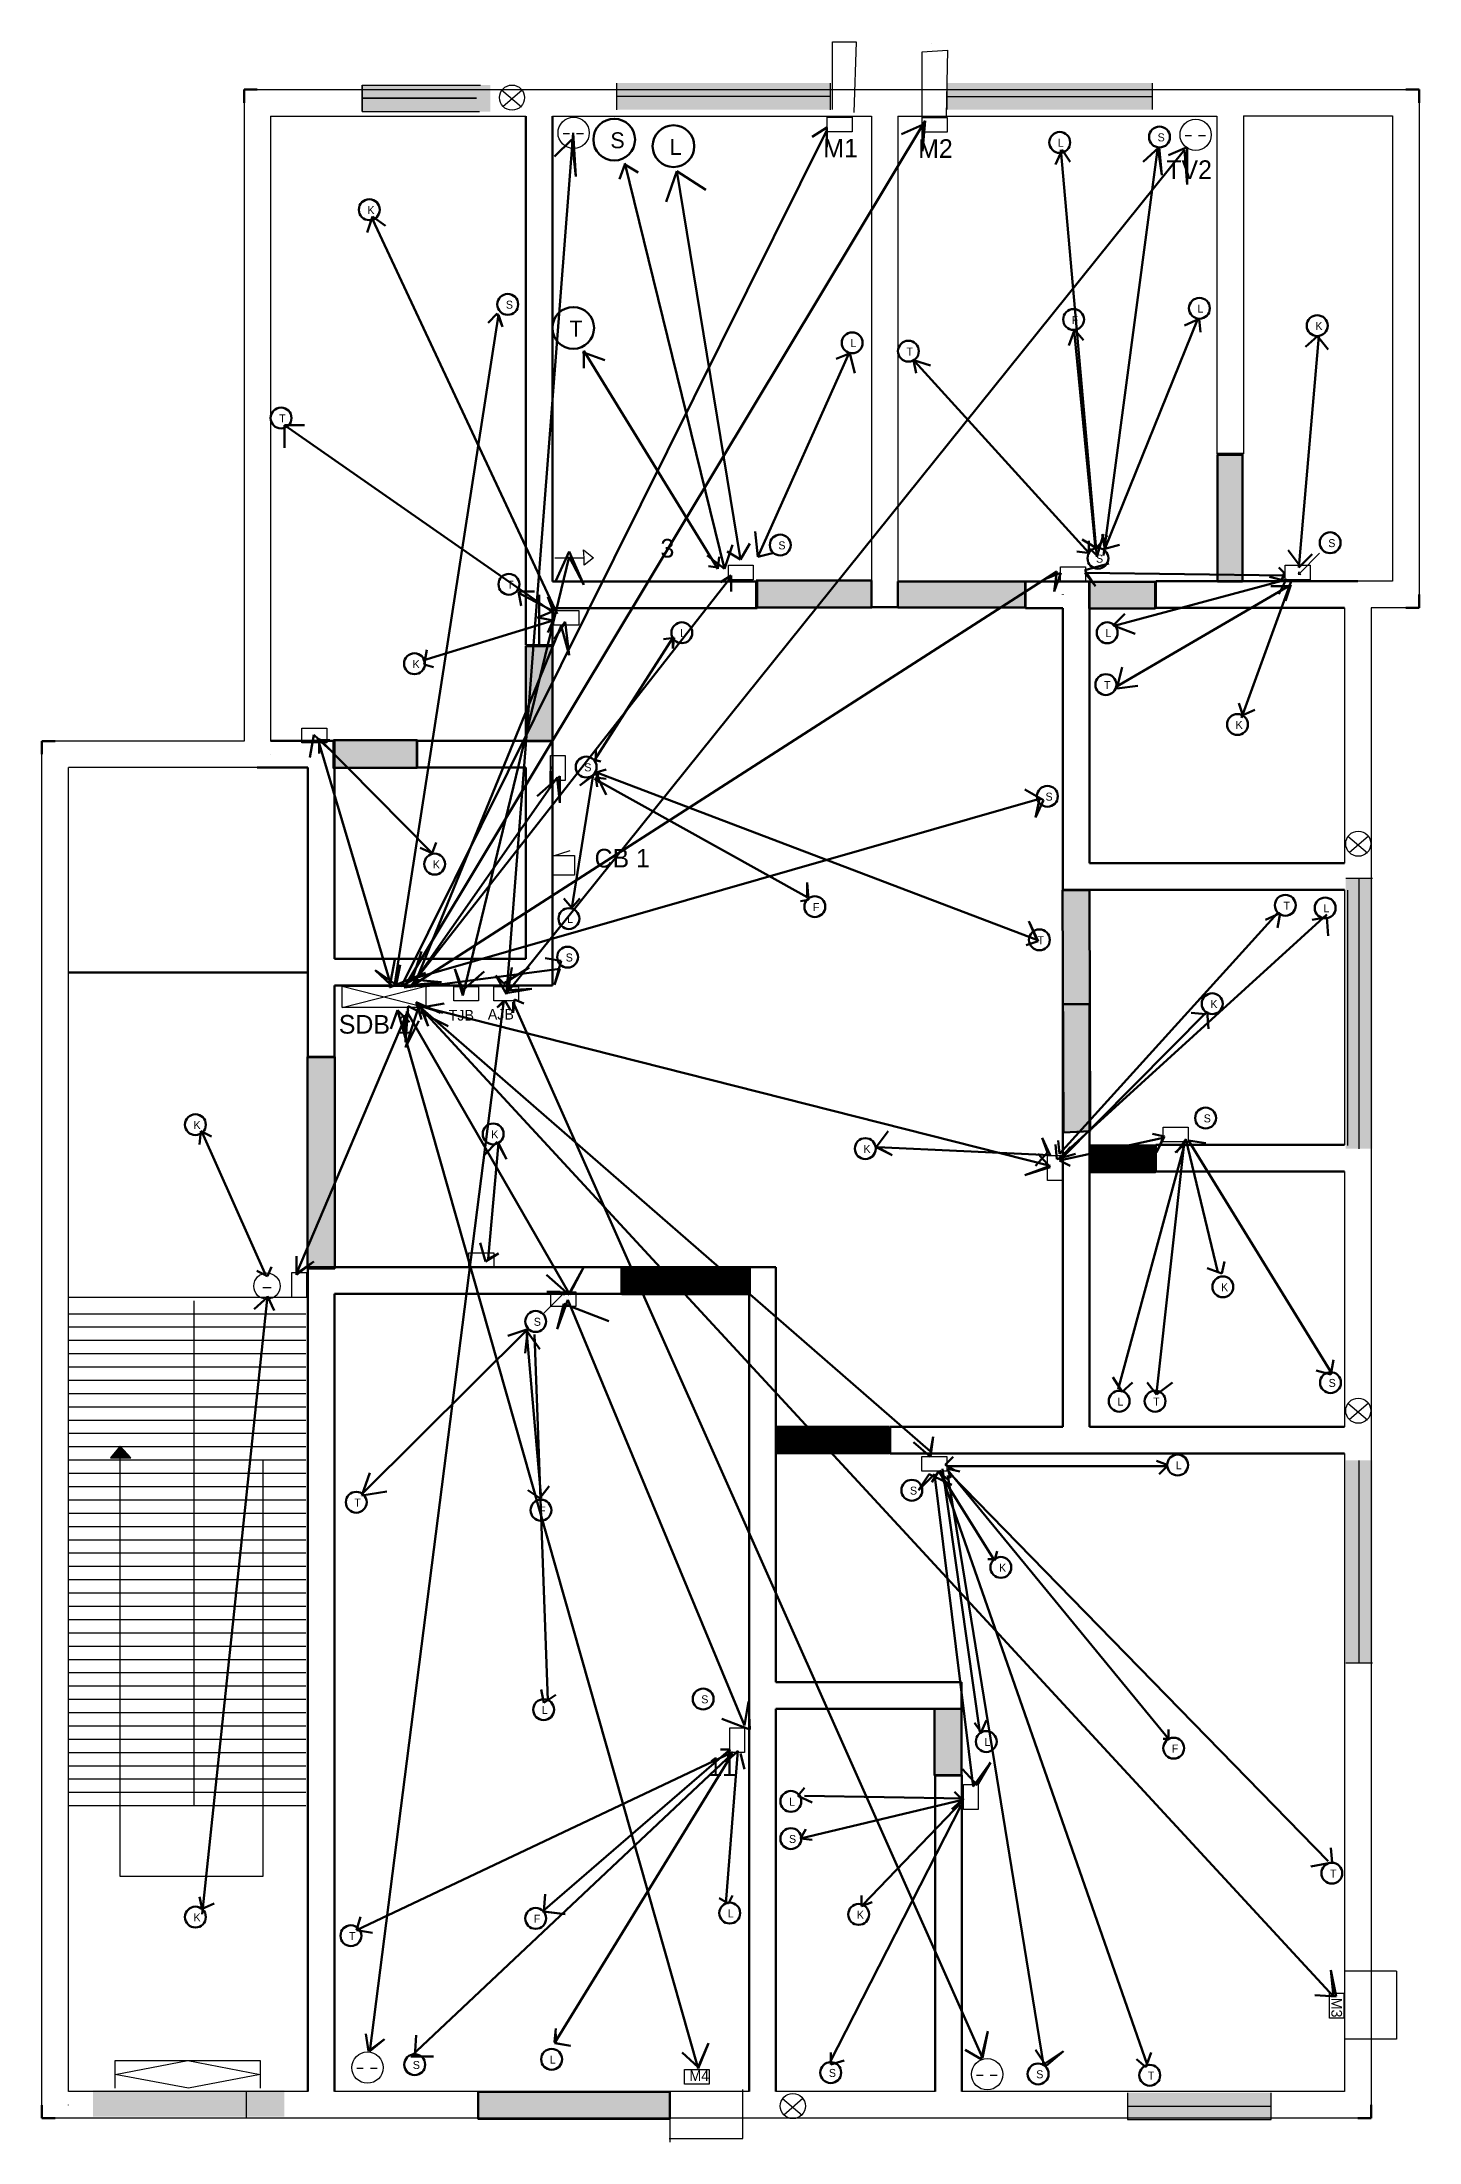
# Model space of a CAD drawing. Header units: inches. Extents: x 110 to 2722, y -1862 to 1118.
# Drawn here: x 1028 to 1546, y -686 to 104 of the extents above; entities that cross this region are included whole.
import ezdxf

# ---------------------------------------------------------------- set-up
doc = ezdxf.new("R2010")
doc.units = ezdxf.units.IN
doc.header["$MEASUREMENT"] = 0
pattern_1 = [(45, (2100.98633, -126.30947), (-0.088388348, 0.088388348), [])]

msp = doc.modelspace()

# ---------------------------------------------------------------- hatches: boundary and pattern name
for points in [[(1196.36, 87.63), (1148.18, 87.63), (1148.17, 77.63), (1196.37, 77.63)], [(1368.08, 88.35), (1368.08, 78.35), (1445.36, 78.35), (1445.36, 88.35)], [(1528.17, -225.26), (1528.17, -210.66), (1518.17, -210.66), (1518.17, -225.26), (1518.17, -312.46), (1528.17, -312.46)], [(1528.17, -429.66), (1518.17, -429.66), (1518.17, -505.82), (1528.17, -505.82)], [(1118.89, -676.49), (1118.89, -666.49), (1046.86, -666.49), (1046.86, -676.49)], [(1435.99, -667.48), (1435.99, -677.48), (1490.07, -677.48), (1490.07, -667.48)]]:
    msp.add_hatch(color=120).paths.add_polyline_path(points)
h = msp.add_hatch(color=120)
h.paths.add_polyline_path([(1324.22, 83.34), (1324.22, 88.35), (1243.8, 88.35), (1243.8, 83.32)])
h.paths.add_polyline_path([(1243.8, 83.32), (1243.8, 78.35), (1324.22, 78.35), (1324.22, 83.34)])
at = {"lineweight": 100}
h = msp.add_hatch(color=4, dxfattribs=at)
h.set_gradient(color1=(246, 250, 5), color2=(248, 251, 65), one_color=1, tint=0.62)
h.paths.add_polyline_path([(1479.3, -96.6), (1469.93, -96.48), (1469.93, -99.02), (1479.3, -99.02)])
h.paths.add_polyline_path([(1446.51, -99.27), (1422.96, -99.27), (1423.99, -100.81), (1422.75, -99.27), (1421.71, -99.27), (1421.71, -104.02), (1421.71, -109.24), (1446.51, -109.24)])
h.paths.add_polyline_path([(1479.3, -51.44), (1469.93, -51.44), (1469.93, -96.48), (1479.3, -96.6)])
h.paths.add_polyline_path([(1397.58, -102.96), (1397.58, -99.12), (1349.71, -99.12), (1349.71, -108.84), (1388.43, -108.84)])
h.paths.add_polyline_path([(1397.58, -102.96), (1388.43, -108.84), (1397.58, -108.84)])
h.paths.add_polyline_path([(1327.3, -98.77), (1296.71, -98.77), (1296.71, -108.9), (1319.16, -108.9)])
h.paths.add_polyline_path([(1339.71, -98.77), (1327.3, -98.77), (1319.16, -108.9), (1339.71, -108.9)])
h.paths.add_polyline_path([(1219.78, -137.01), (1219.78, -123.65), (1214.87, -135.65), (1210.13, -155.2), (1210.02, -156.65)])
h.paths.add_polyline_path([(1219.78, -137.01), (1210.02, -156.65), (1209.84, -159.02), (1214.71, -159.02), (1219.77, -159.02), (1219.78, -159.01)])
h.paths.add_polyline_path([(1217.85, -123.37), (1212.59, -123.37), (1210.89, -145.39), (1214.87, -135.65)])
h.paths.add_polyline_path([(1212.59, -123.37), (1209.66, -123.37), (1209.66, -148.41), (1210.89, -145.39)])
h.paths.add_polyline_path([(1168.71, -158.75), (1137.71, -158.75), (1137.71, -164.1), (1142.77, -169.22), (1168.71, -169.22)])
h.paths.add_polyline_path([(1137.71, -164.1), (1137.71, -169.22), (1142.77, -169.22)], flags=17)
h.paths.add_polyline_path([(1137.84, -278.02), (1127.62, -278.02), (1127.62, -349.57), (1137.84, -325.48)])
h.paths.add_polyline_path([(1137.84, -325.48), (1127.62, -349.57), (1127.62, -356.45), (1129.99, -354.81), (1127.71, -356.56), (1127.71, -357.02), (1132.71, -357.02), (1137.84, -357.02)])
h.paths.add_polyline_path([(1249.27, -356.92), (1245.77, -356.92), (1245.77, -367.06), (1253.78, -367.06)])
h.paths.add_polyline_path([(1260.09, -356.92), (1249.27, -356.92), (1253.78, -367.06), (1269.46, -367.06)])
h.paths.add_polyline_path([(1282.27, -356.92), (1260.09, -356.92), (1269.46, -367.06), (1293.71, -367.06), (1293.71, -366.88)])
h.paths.add_polyline_path([(1293.95, -356.92), (1282.27, -356.92), (1293.92, -367.06), (1293.95, -367.06)])
h.paths.add_polyline_path([(1315.54, -416.96), (1303.83, -416.96), (1303.83, -426.96), (1324.77, -426.96)])
h.paths.add_polyline_path([(1346.5, -416.96), (1315.54, -416.96), (1324.77, -426.96), (1346.5, -426.96)])
h.paths.add_polyline_path([(1446.58, -311.25), (1436, -311.25), (1421.75, -314.35), (1421.75, -321.22), (1446.58, -321.22)])
h.paths.add_polyline_path([(1436, -311.25), (1421.75, -311.25), (1421.75, -314.35)])
h.paths.add_polyline_path([(1411.61, -215.15), (1421.73, -215.15), (1421.99, -305.81), (1411.99, -306.31)])
h = msp.add_hatch(color=5, dxfattribs=at)
h.set_gradient(color1=(38, 193, 217), one_color=1, tint=1, name='INVCURVED')
h.paths.add_polyline_path([(1469.93, -51.44), (1479.3, -51.44), (1479.3, -99.06), (1469.93, -99.06)])
h = msp.add_hatch(color=5, dxfattribs=at)
h.set_gradient(color1=(38, 193, 217), one_color=1, tint=1, name='INVCURVED')
h.paths.add_polyline_path([(1296.31, -98.77), (1339.8, -98.77), (1339.8, -108.9), (1296.31, -108.9)])
h = msp.add_hatch(color=5, dxfattribs=at)
h.set_gradient(color1=(38, 193, 217), one_color=1, tint=1, name='INVCURVED')
h.paths.add_polyline_path([(1397.58, -99.12), (1349.71, -99.12), (1349.71, -108.84), (1397.58, -108.84)])
h = msp.add_hatch(color=5, dxfattribs=at)
h.set_gradient(color1=(38, 193, 217), one_color=1, tint=1, name='INVCURVED')
h.paths.add_polyline_path([(1421.66, -99.27), (1446.51, -99.27), (1446.51, -109.24), (1421.66, -109.24)])
h = msp.add_hatch(color=4, dxfattribs=at)
h.set_gradient(color1=(252, 248, 3), color2=(242, 238, 2), one_color=1, tint=0.48)
h.paths.add_polyline_path([(1293.95, -356.92), (1282.27, -356.92), (1293.92, -367.06), (1293.95, -367.06)])
h.paths.add_polyline_path([(1282.27, -356.92), (1260.09, -356.92), (1269.46, -367.06), (1293.71, -367.06), (1293.71, -366.88)])
h.paths.add_polyline_path([(1260.09, -356.92), (1249.27, -356.92), (1253.78, -367.06), (1269.46, -367.06)])
h.paths.add_polyline_path([(1249.27, -356.92), (1245.77, -356.92), (1245.77, -367.06), (1253.78, -367.06)])
h.paths.add_polyline_path([(1346.5, -416.96), (1315.54, -416.96), (1324.77, -426.96), (1346.5, -426.96)])
h.paths.add_polyline_path([(1315.54, -416.96), (1303.83, -416.96), (1303.83, -426.96), (1324.77, -426.96)])
h.paths.add_polyline_path([(1219.78, -137.01), (1210.02, -156.65), (1209.84, -159.02), (1214.71, -159.02), (1219.77, -159.02), (1219.78, -159.01)])
h.paths.add_polyline_path([(1219.78, -123.65), (1214.87, -135.65), (1210.13, -155.2), (1210.02, -156.65), (1219.78, -137.01)])
h.paths.add_polyline_path([(1127.62, -277.91), (1137.84, -277.91), (1137.84, -357.46), (1127.62, -357.46)])
h = msp.add_hatch(color=4, dxfattribs=at)
h.set_gradient(color1=(242, 246, 9), color2=(244, 248, 48), one_color=1, tint=0.58)
h.paths.add_polyline_path([(1209.66, -123.37), (1219.78, -123.37), (1219.78, -159.1), (1209.66, -159.1)])
h = msp.add_hatch(color=5, dxfattribs=at)
h.set_gradient(color1=(38, 193, 217), one_color=1, tint=1, name='INVCURVED')
h.paths.add_polyline_path([(1137.36, -158.75), (1168.78, -158.75), (1168.78, -169.22), (1137.36, -169.22)])
h = msp.add_hatch(dxfattribs=at)
h.set_pattern_fill('ANSI31', color=4, style=0)
h.set_pattern_definition(pattern_1)
h.paths.add_polyline_path([(1446.58, -311.25), (1421.75, -311.25), (1421.75, -321.22), (1446.58, -321.22)])
h = msp.add_hatch(dxfattribs=at)
h.set_pattern_fill('ANSI31', color=4, style=0)
h.set_pattern_definition(pattern_1)
h.paths.add_polyline_path([(1245.77, -356.92), (1293.95, -356.92), (1293.95, -367.06), (1245.77, -367.06)])
h = msp.add_hatch(dxfattribs=at)
h.set_pattern_fill('ANSI31', color=4, style=0)
h.set_pattern_definition(pattern_1)
h.paths.add_polyline_path([(1346.5, -416.96), (1303.83, -416.96), (1303.83, -426.96), (1346.5, -426.96)])
h = msp.add_hatch(color=256)
h.paths.add_polyline_path([(1057.13, -424.53), (1056.91, -424.53), (1053.47, -428.7), (1057.13, -428.7)])
h.paths.add_polyline_path([(1057.37, -424.53), (1057.13, -424.53), (1057.13, -428.7), (1061.12, -428.7)])
h = msp.add_hatch(color=4, dxfattribs=at)
h.set_gradient(color1=(250, 238, 5), color2=(251, 240, 45), one_color=1, tint=0.58)
h.paths.add_polyline_path([(1363.45, -548.19), (1373.6, -548.19), (1373.6, -523.03), (1363.45, -523.03)])
h = msp.add_hatch(color=4, dxfattribs=at)
h.set_gradient(color1=(3, 252, 182), color2=(63, 253, 199), one_color=1, tint=0.62)
h.paths.add_polyline_path([(1191.78, -667.16), (1263.95, -667.16), (1263.95, -677.26), (1191.78, -677.26)])

# ---------------------------------------------------------------- linework, layer by layer
at = {"color": 1}
for p, q in [((1325.11, 78.35), (1325.11, 103.8)), ((1325.11, 103.8), (1334, 103.8)), ((1334, 103.8), (1333.1, 77.3)), ((1358.83, 100.08), (1368.35, 100.71)), ((1358.83, 75.34), (1358.83, 100.08)), ((1368.35, 100.71), (1367.81, 75.98)), ((1537.26, -621.75), (1518.03, -621.75)), ((1537.26, -621.75), (1537.26, -647.31)), ((1537.26, -647.31), (1518.03, -647.31)), ((1263.95, -667.16), (1263.95, -685.98)), ((1291.3, -684.72), (1291.3, -666.22)), ((1263.69, -684.72), (1291.3, -684.72))]:
    msp.add_line(p, q, dxfattribs=at)
for p, q in [((1362.5, 103.08), (1362.5, 103.08)), ((1148.18, 87.62), (1148.17, 77.63)), ((1148.17, 77.63), (1148.17, 87.62)), ((1148.17, 87.62), (1148.18, 82.63)), ((1148.18, 87.62), (1192.61, 87.62)), ((1243.8, 88.36), (1243.8, 78.27)), ((1243.8, 88.35), (1243.8, 78.35)), ((1324.22, 88.35), (1324.22, 78.34)), ((1368.08, 88.35), (1368.08, 78.35)), ((1445.36, 88.35), (1445.36, 78.35)), ((1103.71, 80.91), (1103.71, -159.09)), ((1108.71, 85.91), (1132.71, 85.91)), ((1132.71, 85.91), (1214.71, 85.91)), ((1191.1, 82.63), (1148.18, 82.63)), ((1148.18, 82.63), (1191.1, 82.63)), ((1186.84, 86.02), (1186.84, 86.02)), ((1186.84, 86.02), (1186.84, 86.02)), ((1186.84, 86.02), (1186.84, 86.02)), ((1186.84, 86.02), (1186.84, 86.02)), ((1186.84, 86.02), (1186.84, 86.02)), ((1186.84, 86.02), (1186.84, 86.02)), ((1186.84, 86.02), (1186.84, 86.02)), ((1186.84, 86.02), (1186.84, 86.02)), ((1186.84, 86.02), (1186.84, 86.02)), ((1186.84, 86.02), (1186.84, 86.02)), ((1186.84, 86.02), (1186.84, 86.02)), ((1186.84, 86.02), (1186.84, 86.02)), ((1186.84, 86.02), (1186.84, 86.02)), ((1186.84, 86.02), (1186.84, 86.02)), ((1186.84, 86.02), (1186.84, 86.02)), ((1186.84, 86.02), (1186.84, 86.02)), ((1186.84, 86.02), (1186.84, 86.02)), ((1186.84, 86.02), (1186.84, 86.02)), ((1186.84, 86.02), (1186.84, 86.02)), ((1186.84, 86.02), (1186.84, 86.02)), ((1186.84, 86.02), (1186.84, 86.02)), ((1200.58, 85.75), (1208.03, 79.46)), ((1201.1, 79.53), (1208.29, 85.82)), ((1214.71, 85.91), (1344.71, 85.91)), ((1324.22, 83.34), (1243.8, 83.32)), ((1344.71, 85.91), (1474.71, 85.91)), ((1368.08, 83.35), (1445.36, 83.35)), ((1474.71, 85.98), (1540.71, 85.98)), ((1545.71, 80.98), (1545.71, -104.02)), ((1113.71, 75.91), (1132.71, 75.91)), ((1113.71, 75.91), (1113.71, -159.02)), ((1132.71, 75.91), (1209.71, 75.91)), ((1148.17, 77.63), (1192.31, 77.63)), ((1148.17, 77.63), (1160.97, 77.63)), ((1219.71, 75.91), (1339.71, 75.91)), ((1339.71, 75.91), (1339.71, -108.79)), ((1349.71, 75.91), (1349.7, -108.77)), ((1349.71, 75.91), (1469.71, 75.91)), ((1469.71, 75.91), (1469.71, -51.09)), ((1479.71, 75.98), (1535.71, 75.98)), ((1479.71, 75.98), (1479.71, -51.09)), ((1535.71, 75.98), (1535.71, -99.02)), ((1223.73, 69.37), (1226.11, 69.37)), ((1228.8, 69.37), (1229.02, 69.37)), ((1229.02, 69.37), (1231.4, 69.37)), ((1457.71, 68.62), (1460.1, 68.62)), ((1462.78, 68.62), (1463.01, 68.62)), ((1463.01, 68.62), (1465.39, 68.62)), ((1220.69, -90.15), (1231.63, -90.15)), ((1231.63, -90.15), (1231.46, -87.19)), ((1231.46, -87.19), (1235.22, -90.15)), ((1235.22, -90.15), (1231.63, -93)), ((1231.63, -93), (1231.63, -90.15)), ((1508.33, -88.46), (1500.9, -95.97)), ((1500.44, -95.44), (1500.26, -96.37)), ((1500.26, -96.37), (1501.25, -96.49)), ((1500.91, -95.98), (1500.44, -95.44)), ((1501.25, -96.49), (1500.88, -96)), ((1535.71, -99.02), (1522.71, -99.02)), ((1517.71, -109.02), (1517.71, -205.02)), ((1540.71, -109.02), (1527.71, -109.02)), ((1527.71, -109.02), (1527.71, -210.02)), ((1027.71, -246.09), (1027.71, -164.09)), ((1103.71, -159.09), (1032.71, -159.09)), ((1037.71, -246.09), (1037.71, -169.09)), ((1108.71, -169.09), (1037.71, -169.09)), ((1219.41, -168.72), (1219.29, -169.72)), ((1518.93, -194.83), (1526.39, -201.11)), ((1519.45, -201.05), (1526.65, -194.76)), ((1219.81, -202.43), (1226.4, -200.3)), ((1518.17, -210.66), (1528.16, -210.66)), ((1523.17, -312.46), (1523.17, -210.66)), ((1527.71, -210.02), (1527.71, -316.02)), ((1517.71, -215.02), (1517.71, -311.02)), ((1518.83, -215.15), (1518.83, -311.15)), ((1027.71, -362.09), (1027.71, -246.09)), ((1037.71, -362.09), (1037.71, -246.09)), ((1140.69, -251.28), (1172.1, -259.32)), ((1140.69, -259.32), (1172.1, -251.28)), ((1517.71, -321.02), (1517.71, -417.02)), ((1527.71, -316.02), (1527.71, -422.02)), ((1027.71, -672.09), (1027.71, -362.09)), ((1037.71, -667.02), (1037.71, -362.09)), ((1127.18, -368.41), (1037.71, -368.41)), ((1084.78, -369.58), (1084.78, -559.58)), ((1110.76, -364.63), (1113.96, -364.63)), ((1216.28, -374.51), (1223.72, -367.01)), ((1224.36, -366.61), (1223.37, -366.48)), ((1223.37, -366.48), (1223.74, -366.98)), ((1223.71, -366.99), (1224.18, -367.54)), ((1224.18, -367.54), (1224.36, -366.61)), ((1126.98, -374.58), (1037.51, -374.58)), ((1126.98, -379.58), (1037.51, -379.58)), ((1126.98, -384.58), (1037.51, -384.58)), ((1126.98, -389.58), (1037.51, -389.58)), ((1126.98, -394.58), (1037.51, -394.58)), ((1126.98, -399.58), (1037.51, -399.58)), ((1126.98, -404.58), (1037.51, -404.58)), ((1126.98, -409.58), (1037.51, -409.58)), ((1518.93, -408.06), (1526.39, -414.35)), ((1519.45, -414.29), (1526.65, -408)), ((1126.98, -414.58), (1037.51, -414.58)), ((1126.98, -419.58), (1037.51, -419.58)), ((1126.98, -424.58), (1037.51, -424.58)), ((1057.13, -424.27), (1053.47, -428.7)), ((1061.12, -428.7), (1057.13, -424.27)), ((1527.71, -422.02), (1527.71, -518.02)), ((1126.98, -429.58), (1037.51, -429.58)), ((1053.47, -428.7), (1053.47, -428.7)), ((1053.47, -428.7), (1061.12, -428.7)), ((1057.07, -586.15), (1057.07, -428.48)), ((1110.8, -429.7), (1110.8, -586.15)), ((1517.71, -427.02), (1517.71, -518.02)), ((1523.17, -505.82), (1523.17, -429.66)), ((1126.98, -434.58), (1037.51, -434.58)), ((1126.98, -439.58), (1037.51, -439.58)), ((1126.98, -444.58), (1037.51, -444.58)), ((1126.98, -449.58), (1037.51, -449.58)), ((1126.98, -454.58), (1037.51, -454.58)), ((1126.98, -459.58), (1037.51, -459.58)), ((1126.98, -464.58), (1037.51, -464.58)), ((1126.98, -469.58), (1037.51, -469.58)), ((1126.98, -474.58), (1037.51, -474.58)), ((1126.98, -479.58), (1037.51, -479.58)), ((1126.98, -484.58), (1037.51, -484.58)), ((1126.98, -489.58), (1037.51, -489.58)), ((1126.98, -494.58), (1037.51, -494.58)), ((1126.98, -499.58), (1037.51, -499.58)), ((1126.98, -504.58), (1037.51, -504.58)), ((1126.98, -509.58), (1037.51, -509.58)), ((1518.17, -505.82), (1528.17, -505.82)), ((1126.98, -514.58), (1037.51, -514.58)), ((1126.98, -519.58), (1037.51, -519.58)), ((1517.71, -518.02), (1517.71, -667.02)), ((1527.71, -518.02), (1527.71, -672.02)), ((1126.98, -524.58), (1037.51, -524.58)), ((1126.98, -529.58), (1037.51, -529.58)), ((1126.98, -534.58), (1037.51, -534.58)), ((1126.98, -539.58), (1037.51, -539.58)), ((1126.98, -544.58), (1037.51, -544.58)), ((1126.98, -549.58), (1037.51, -549.58)), ((1126.98, -554.58), (1037.51, -554.58)), ((1126.98, -559.58), (1037.51, -559.58)), ((1110.8, -586.15), (1057.07, -586.15)), ((1055.28, -665.79), (1055.28, -655.37)), ((1055.28, -655.37), (1109.84, -655.37)), ((1055.28, -660.58), (1082.56, -655.37)), ((1082.56, -655.37), (1109.84, -660.55)), ((1109.84, -655.37), (1109.84, -665.73)), ((1082.87, -665.69), (1055.28, -660.58)), ((1109.84, -660.55), (1082.87, -665.69)), ((1146.16, -658.26), (1148.54, -658.26)), ((1151.23, -658.26), (1151.45, -658.26)), ((1151.45, -658.26), (1153.83, -658.26)), ((1379.31, -660.78), (1381.7, -660.78)), ((1384.38, -660.78), (1384.61, -660.78)), ((1384.61, -660.78), (1386.99, -660.78)), ((1127.71, -667.02), (1037.71, -667.02)), ((1104.49, -667.14), (1104.49, -677.12)), ((1293.71, -667.02), (1137.71, -667.02)), ((1363.71, -667.02), (1303.71, -667.02)), ((1306.22, -669.58), (1313.67, -675.86)), ((1306.73, -675.8), (1313.93, -669.51)), ((1517.71, -667.02), (1373.71, -667.02)), ((1435.99, -667.48), (1435.99, -677.48)), ((1490.07, -677.18), (1490.07, -667.48)), ((1132.71, -677.02), (1032.71, -677.02)), ((1298.71, -677.02), (1132.71, -677.02)), ((1368.71, -677.02), (1298.71, -677.02)), ((1522.71, -677.02), (1368.71, -677.02)), ((1435.99, -672.48), (1490.07, -672.48)), ((1435.99, -677.48), (1490.07, -677.48)), ((1490.07, -677.48), (1490.07, -677.18))]:
    msp.add_line(p, q)
at = {"lineweight": 100}
for p, q in [((1103.71, 80.91), (1103.71, 85.91)), ((1108.71, 85.91), (1103.71, 85.91)), ((1540.71, 85.98), (1545.71, 85.98)), ((1545.71, 80.98), (1545.71, 85.98)), ((1209.71, 75.91), (1209.71, -104.09)), ((1219.71, 75.91), (1219.71, -99.09)), ((1219.71, -99.09), (1296.71, -99.09)), ((1397.71, -99.09), (1416.71, -99.09)), ((1522.71, -99.02), (1446.71, -99.02)), ((1219.71, -109.09), (1296.71, -109.09)), ((1339.7, -108.77), (1349.7, -108.77)), ((1397.71, -109.09), (1411.71, -109.09)), ((1411.71, -210.02), (1411.71, -109.09)), ((1421.71, -205.02), (1421.71, -104.02)), ((1517.71, -109.02), (1446.71, -109.02)), ((1540.71, -109.02), (1545.71, -109.02)), ((1545.71, -104.02), (1545.71, -109.02)), ((1032.71, -159.09), (1027.71, -159.09)), ((1027.71, -164.09), (1027.71, -159.09)), ((1113.71, -159.02), (1132.71, -159.02)), ((1137.71, -164.02), (1137.71, -241.02)), ((1214.71, -159.02), (1168.71, -159.02)), ((1219.71, -246.02), (1219.71, -164.02)), ((1108.71, -169.02), (1127.71, -169.02)), ((1127.71, -169.02), (1127.71, -246.02)), ((1209.71, -169.02), (1168.71, -169.02)), ((1209.71, -241.02), (1209.71, -169.02)), ((1517.71, -205.02), (1421.71, -205.02)), ((1517.71, -215.02), (1416.71, -215.02)), ((1137.71, -241.02), (1209.71, -241.02)), ((1037.71, -246.09), (1127.71, -246.09)), ((1127.71, -246.02), (1127.71, -278.02)), ((1137.71, -251.02), (1137.71, -278.02)), ((1209.71, -251.02), (1219.71, -251.02)), ((1411.71, -417.02), (1411.71, -258.02)), ((1421.71, -417.02), (1421.71, -258.02)), ((1517.71, -311.02), (1446.71, -311.02)), ((1517.71, -321.02), (1446.71, -321.02)), ((1127.71, -667.02), (1127.71, -362.02)), ((1132.71, -357.02), (1245.71, -357.02)), ((1293.71, -518.02), (1293.71, -362.02)), ((1303.71, -513.02), (1303.71, -356.92)), ((1137.71, -667.02), (1137.71, -367.02)), ((1137.71, -367.02), (1245.71, -367.02)), ((1411.71, -417.02), (1346.71, -417.02)), ((1517.71, -417.02), (1421.71, -417.02)), ((1416.71, -427.02), (1346.71, -427.02)), ((1517.71, -427.02), (1416.71, -427.02)), ((1303.71, -513.02), (1373.62, -513.02)), ((1293.71, -667.02), (1293.71, -518.02)), ((1303.71, -667.02), (1303.71, -523.02)), ((1303.71, -523.02), (1368.71, -523.02)), ((1363.71, -667.02), (1363.71, -548.02)), ((1373.71, -667.02), (1373.71, -548.02)), ((1027.71, -672.09), (1027.71, -677.02)), ((1032.71, -677.02), (1027.71, -677.02)), ((1522.71, -677.02), (1527.71, -677.02)), ((1527.71, -672.02), (1527.71, -677.02))]:
    msp.add_line(p, q, dxfattribs=at)
at = {"color": 5, "lineweight": 50}
for p, q in [((1359.99, 74.19), (1163.99, -251.81)), ((1317.49, 68.19), (1322.99, 71.69)), ((1322.99, 71.69), (1322.99, 64.19)), ((1350.99, 69.19), (1358.99, 72.69)), ((1358.99, 62.69), (1359.99, 74.19)), ((1358.99, 72.69), (1358.99, 62.69)), ((1322.99, 70.69), (1162.99, -251.31)), ((1322.99, 64.19), (1322.99, 70.69)), ((1199.49, 1.19), (1160.49, -250.31)), ((1195.49, -1.81), (1198.99, 1.69)), ((1198.99, 1.69), (1200.99, -3.31)), ((1200.99, -3.31), (1199.49, 1.19)), ((1402.99, -180.81), (1164.49, -249.31)), ((1397.49, -177.31), (1404.49, -181.31)), ((1401.49, -187.81), (1402.99, -180.81)), ((1404.49, -181.31), (1401.49, -187.81)), ((1158.49, -251.81), (1160.49, -241.31)), ((1222.49, -244.81), (1172.49, -251.31)), ((1216.99, -240.81), (1222.99, -241.81)), ((1222.99, -241.81), (1220.49, -250.81)), ((1220.49, -250.81), (1222.49, -244.81)), ((1171.99, -246.31), (1158.49, -251.81)), ((1162.99, -251.31), (1171.99, -246.31)), ((1163.99, -251.81), (1176.99, -250.31)), ((1161.49, -260.31), (1158.99, -267.31)), ((1158.99, -267.31), (1161.49, -260.31)), ((1274.49, -658.31), (1161.49, -260.31)), ((1161.49, -260.31), (1165.99, -264.81)), ((1169.49, -258.81), (1164.49, -274.31)), ((1168.49, -258.31), (1178.49, -261.31)), ((1513.49, -631.31), (1169.49, -258.81)), ((1164.49, -274.31), (1169.49, -264.31)), ((1514.49, -631.31), (1512.49, -621.31)), ((1512.49, -621.31), (1513.49, -631.31)), ((1506.49, -630.81), (1514.49, -631.31)), ((1268.49, -652.31), (1274.49, -657.81)), ((1274.49, -657.81), (1278.49, -648.81)), ((1278.49, -648.81), (1274.49, -658.31))]:
    msp.add_line(p, q, dxfattribs=at)
at = {"color": 1, "lineweight": 50}
for p, q in [((1227.49, 69.69), (1202.49, -254.31)), ((1457.49, 63.19), (1203.49, -252.81)), ((1220.49, 60.69), (1226.99, 67.19)), ((1226.99, 67.19), (1228.49, 53.19)), ((1228.49, 53.19), (1227.49, 69.69)), ((1451.49, 61.19), (1458.49, 64.19)), ((1458.49, 50.19), (1457.49, 63.19)), ((1458.49, 64.19), (1458.49, 50.19)), ((1225.99, -89.81), (1185.99, -254.81)), ((1220.99, -98.81), (1225.99, -87.81)), ((1225.99, -87.81), (1231.49, -100.31)), ((1231.49, -100.31), (1225.99, -89.81)), ((1185.99, -254.81), (1182.99, -244.81)), ((1182.99, -244.81), (1185.99, -252.81)), ((1201.49, -250.31), (1210.99, -244.31)), ((1202.99, -253.81), (1204.49, -244.31)), ((1185.99, -252.81), (1193.99, -245.81)), ((1202.49, -254.31), (1198.49, -247.31)), ((1198.49, -247.31), (1201.49, -250.31)), ((1211.99, -252.31), (1202.99, -253.81)), ((1203.49, -252.81), (1211.99, -252.31)), ((1150.99, -651.81), (1201.49, -256.81)), ((1201.49, -256.81), (1198.99, -259.31)), ((1198.99, -259.31), (1201.99, -256.81)), ((1201.99, -256.81), (1203.99, -260.31)), ((1204.99, -261.31), (1205.49, -256.31)), ((1381.49, -654.31), (1204.99, -257.31)), ((1204.99, -257.31), (1204.99, -261.31)), ((1205.49, -256.31), (1208.99, -257.81)), ((1149.49, -645.31), (1150.49, -651.81)), ((1150.49, -651.81), (1156.49, -647.31)), ((1156.49, -647.31), (1150.99, -651.81)), ((1380.99, -654.81), (1383.49, -644.31)), ((1383.49, -644.31), (1381.49, -654.31)), ((1374.99, -651.31), (1380.99, -654.81))]:
    msp.add_line(p, q, dxfattribs=at)
at = {"color": 6, "lineweight": 50}
for p, q in [((1408.99, 57.69), (1411.49, 63.19)), ((1410.99, 63.19), (1424.49, -89.81)), ((1411.49, 63.19), (1413.49, 60.19)), ((1447.49, 64.19), (1426.99, -89.31)), ((1441.99, 58.69), (1447.99, 64.19)), ((1448.99, 53.69), (1447.49, 64.19)), ((1447.99, 64.19), (1448.99, 53.69)), ((1246.99, 57.69), (1244.99, 52.19)), ((1246.99, 58.19), (1284.49, -94.31)), ((1246.99, 57.69), (1251.99, 54.69)), ((1413.49, 60.19), (1414.49, 58.69)), ((1266.49, 55.19), (1262.49, 43.69)), ((1266.49, 55.19), (1290.49, -90.81)), ((1277.49, 48.19), (1266.49, 55.19)), ((1149.99, 32.19), (1151.99, 38.19)), ((1151.99, 38.19), (1156.99, 34.69)), ((1151.99, 37.19), (1221.49, -111.31)), ((1415.99, -4.81), (1413.99, -10.31)), ((1415.99, -4.81), (1423.99, -86.81)), ((1416.49, -4.81), (1419.49, -8.31)), ((1462.49, -0.31), (1427.49, -86.81)), ((1457.49, -2.81), (1462.99, -0.31)), ((1462.99, -0.31), (1463.49, -5.31)), ((1507.99, -6.81), (1500.49, -93.81)), ((1502.99, -10.81), (1507.49, -6.81)), ((1507.49, -6.81), (1511.49, -11.81)), ((1230.99, -12.81), (1239.49, -15.81)), ((1231.49, -12.31), (1281.99, -94.31)), ((1231.49, -12.31), (1231.49, -18.81)), ((1296.99, -89.81), (1331.49, -12.81)), ((1331.49, -13.31), (1326.49, -15.31)), ((1331.49, -12.81), (1333.49, -20.81)), ((1356.49, -20.81), (1355.49, -15.81)), ((1355.49, -15.81), (1361.99, -17.81)), ((1355.99, -16.31), (1421.49, -88.31)), ((1118.99, -48.81), (1118.99, -40.31)), ((1118.99, -40.31), (1126.49, -40.31)), ((1118.99, -40.31), (1219.99, -110.81)), ((1284.49, -94.31), (1287.49, -85.31)), ((1290.49, -90.81), (1293.99, -84.81)), ((1296.99, -89.81), (1295.99, -80.31)), ((1423.99, -86.31), (1418.99, -83.31)), ((1421.49, -88.31), (1421.49, -83.81)), ((1424.49, -89.31), (1421.99, -86.81)), ((1423.99, -86.81), (1428.49, -81.81)), ((1424.49, -89.81), (1426.99, -81.31)), ((1427.49, -86.81), (1426.49, -81.31)), ((1427.49, -86.81), (1432.99, -85.31)), ((1284.49, -94.31), (1277.99, -89.31)), ((1281.99, -93.81), (1278.49, -93.31)), ((1281.99, -94.31), (1282.49, -89.81)), ((1290.49, -90.81), (1285.49, -87.81)), ((1296.99, -89.81), (1302.99, -88.31)), ((1420.99, -88.31), (1416.99, -87.81)), ((1500.99, -93.31), (1496.49, -87.31)), ((1500.49, -93.81), (1505.49, -88.81)), ((1495.99, -98.31), (1430.99, -115.81)), ((1431.49, -138.81), (1497.49, -100.31)), ((1497.49, -99.31), (1478.99, -150.31)), ((1489.49, -97.31), (1495.49, -98.81)), ((1496.99, -100.81), (1489.99, -100.81)), ((1495.49, -98.81), (1492.99, -103.81)), ((1497.49, -100.31), (1495.49, -106.31)), ((1207.99, -108.31), (1206.99, -102.81)), ((1206.99, -102.81), (1212.99, -102.81)), ((1206.99, -103.31), (1219.99, -110.31)), ((1219.99, -110.31), (1213.99, -112.81)), ((1219.99, -110.31), (1217.99, -104.81)), ((1170.99, -128.81), (1219.99, -113.81)), ((1219.99, -113.81), (1214.99, -112.81)), ((1219.99, -113.81), (1217.99, -118.31)), ((1430.49, -115.81), (1434.99, -111.31)), ((1430.99, -115.81), (1438.99, -118.81)), ((1172.49, -124.81), (1171.49, -130.31)), ((1264.99, -120.31), (1235.49, -166.31)), ((1261.49, -120.81), (1265.49, -120.31)), ((1265.49, -120.31), (1264.99, -124.31)), ((1264.99, -124.31), (1264.99, -120.31)), ((1171.49, -130.31), (1174.99, -131.31)), ((1433.99, -131.31), (1431.99, -139.31)), ((1431.99, -139.31), (1439.99, -138.31)), ((1477.99, -144.81), (1479.49, -149.31)), ((1479.49, -149.31), (1483.99, -147.31)), ((1174.49, -201.31), (1131.99, -158.31)), ((1131.99, -158.31), (1131.99, -163.81)), ((1132.49, -158.81), (1135.99, -158.81)), ((1235.99, -166.31), (1235.99, -162.31)), ((1226.99, -221.81), (1234.99, -171.81)), ((1229.99, -175.81), (1235.99, -171.31)), ((1234.99, -171.81), (1229.99, -175.81)), ((1235.49, -166.31), (1237.99, -166.81)), ((1235.49, -173.31), (1315.49, -217.81)), ((1237.99, -166.81), (1235.99, -166.31)), ((1401.99, -233.81), (1235.99, -170.81)), ((1235.99, -170.81), (1237.49, -174.81)), ((1235.99, -171.31), (1239.99, -179.31)), ((1236.49, -176.31), (1235.99, -172.81)), ((1235.99, -172.81), (1239.99, -173.31)), ((1236.49, -170.81), (1239.99, -169.81)), ((1237.49, -174.81), (1236.49, -170.81)), ((1174.49, -201.31), (1175.99, -197.31)), ((1169.99, -199.31), (1174.49, -201.31)), ((1315.49, -217.81), (1315.49, -212.31)), ((1315.49, -212.31), (1315.99, -218.81)), ((1223.99, -218.31), (1226.99, -221.81)), ((1226.99, -221.81), (1229.99, -218.31)), ((1229.99, -218.31), (1226.99, -221.81)), ((1315.99, -218.81), (1312.99, -219.31)), ((1402.49, -234.31), (1398.99, -226.81)), ((1398.99, -226.81), (1401.99, -233.81)), ((1492.49, -223.81), (1410.49, -314.31)), ((1510.99, -224.31), (1410.49, -315.81)), ((1487.99, -226.31), (1493.49, -223.81)), ((1493.49, -223.81), (1492.49, -229.31)), ((1505.49, -226.31), (1510.99, -225.31)), ((1510.99, -225.31), (1511.49, -232.31)), ((1397.99, -235.81), (1402.49, -234.31)), ((1410.99, -316.31), (1465.99, -260.81)), ((1465.49, -261.81), (1459.99, -261.31)), ((1465.99, -260.81), (1466.49, -267.31)), ((1086.99, -310.81), (1087.49, -305.81)), ((1087.49, -305.81), (1091.49, -307.81)), ((1087.99, -306.31), (1111.99, -360.31)), ((1345.99, -305.81), (1341.49, -311.81)), ((1193.99, -314.81), (1198.99, -309.81)), ((1199.49, -310.31), (1195.49, -353.81)), ((1198.99, -309.81), (1202.49, -316.31)), ((1202.49, -316.31), (1199.49, -310.31)), ((1341.49, -311.81), (1347.49, -314.81)), ((1347.49, -314.81), (1341.99, -311.81)), ((1341.99, -311.81), (1406.99, -314.81)), ((1405.99, -313.81), (1401.49, -318.81)), ((1406.99, -314.81), (1403.99, -308.31)), ((1403.99, -308.31), (1405.99, -313.81)), ((1408.99, -310.81), (1409.49, -316.31)), ((1409.49, -316.31), (1416.49, -314.31)), ((1410.49, -314.31), (1409.99, -309.31)), ((1432.49, -402.81), (1457.49, -310.81)), ((1446.99, -404.31), (1457.49, -309.31)), ((1457.49, -310.81), (1453.99, -313.81)), ((1457.99, -308.81), (1454.49, -313.81)), ((1469.99, -358.81), (1457.99, -308.81)), ((1458.99, -309.31), (1465.49, -310.31)), ((1512.49, -396.31), (1458.99, -309.31)), ((1194.49, -354.81), (1192.49, -347.81)), ((1199.49, -351.81), (1194.49, -354.81)), ((1195.49, -353.81), (1199.49, -351.81)), ((1471.49, -359.31), (1472.49, -354.81)), ((1108.49, -358.31), (1112.49, -360.31)), ((1112.49, -360.31), (1113.99, -356.81)), ((1465.99, -357.31), (1471.49, -359.31)), ((1087.99, -600.31), (1112.49, -367.81)), ((1112.49, -368.31), (1107.49, -372.81)), ((1112.49, -367.81), (1114.99, -373.31)), ((1148.49, -441.81), (1210.49, -380.31)), ((1210.49, -380.31), (1202.99, -382.81)), ((1210.49, -380.31), (1209.49, -389.31)), ((1215.49, -443.81), (1209.99, -380.81)), ((1209.99, -380.81), (1214.99, -387.81)), ((1217.99, -519.81), (1212.99, -382.31)), ((1512.49, -397.31), (1513.49, -391.81)), ((1430.49, -398.31), (1433.99, -403.81)), ((1433.99, -403.81), (1437.99, -400.31)), ((1443.49, -400.31), (1446.99, -404.81)), ((1446.99, -404.81), (1452.99, -400.31)), ((1506.99, -395.81), (1512.49, -397.31)), ((1150.99, -434.31), (1147.99, -442.81)), ((1362.49, -437.81), (1364.99, -433.81)), ((1364.99, -433.81), (1368.49, -436.81)), ((1443.49, -656.81), (1365.49, -433.31)), ((1365.49, -434.31), (1385.99, -467.31)), ((1380.49, -531.81), (1366.49, -432.81)), ((1370.49, -428.31), (1367.49, -431.31)), ((1367.49, -431.31), (1370.99, -433.31)), ((1367.99, -431.81), (1450.99, -431.81)), ((1369.49, -436.31), (1368.49, -432.81)), ((1368.49, -432.81), (1372.99, -433.81)), ((1368.49, -433.31), (1451.49, -534.31)), ((1450.99, -431.31), (1446.99, -429.81)), ((1450.99, -431.81), (1447.99, -434.81)), ((1147.99, -442.81), (1157.49, -441.31)), ((1210.49, -440.81), (1214.99, -443.81)), ((1214.99, -443.81), (1218.49, -439.31)), ((1404.49, -656.81), (1368.49, -435.31)), ((1511.49, -580.31), (1369.49, -434.81)), ((1385.99, -467.31), (1386.99, -463.81)), ((1385.99, -466.81), (1383.49, -466.81)), ((1215.49, -515.81), (1216.49, -520.81)), ((1216.49, -520.81), (1220.99, -517.81)), ((1378.49, -528.31), (1380.99, -531.81)), ((1380.99, -531.81), (1382.99, -527.31)), ((1450.99, -534.31), (1449.49, -534.31)), ((1451.49, -534.31), (1451.49, -530.81)), ((1145.99, -606.31), (1287.49, -539.31)), ((1166.49, -653.81), (1287.49, -539.81)), ((1285.99, -538.81), (1215.99, -599.31)), ((1220.49, -648.81), (1287.49, -539.81)), ((1282.99, -538.31), (1286.49, -538.31)), ((1284.99, -596.31), (1289.49, -538.81)), ((1286.49, -538.31), (1285.49, -542.81)), ((1289.49, -538.81), (1285.49, -542.81)), ((1290.49, -539.81), (1291.99, -545.81)), ((1314.49, -552.81), (1311.99, -555.81)), ((1311.99, -555.81), (1317.49, -558.31)), ((1312.99, -571.81), (1373.99, -557.31)), ((1314.49, -555.81), (1374.49, -556.81)), ((1323.99, -656.31), (1373.49, -559.31)), ((1336.49, -596.81), (1373.99, -557.81)), ((1374.49, -556.81), (1369.99, -560.81)), ((1373.99, -557.31), (1370.99, -554.31)), ((1373.99, -557.31), (1373.49, -560.81)), ((1314.99, -568.31), (1312.99, -571.81)), ((1312.99, -571.81), (1317.49, -572.31)), ((1512.99, -580.81), (1512.49, -575.31)), ((1504.99, -582.31), (1512.99, -580.81)), ((1086.99, -593.81), (1087.99, -598.31)), ((1087.99, -598.31), (1092.49, -596.31)), ((1215.99, -599.31), (1224.49, -600.31)), ((1216.49, -599.31), (1216.99, -592.81)), ((1224.49, -600.31), (1216.49, -599.31)), ((1282.49, -594.31), (1285.99, -596.31)), ((1285.99, -596.31), (1287.49, -593.31)), ((1335.99, -593.31), (1335.99, -597.31)), ((1335.99, -597.31), (1339.99, -595.81)), ((1147.49, -601.31), (1145.99, -606.31)), ((1145.99, -606.31), (1151.99, -607.31)), ((1151.99, -607.31), (1145.99, -606.31)), ((1168.49, -645.81), (1167.99, -653.81)), ((1220.49, -648.31), (1220.99, -643.31)), ((1220.99, -645.31), (1220.99, -648.81)), ((1174.99, -653.81), (1166.49, -653.81)), ((1167.99, -653.81), (1174.99, -653.81)), ((1226.49, -649.81), (1220.49, -648.81)), ((1220.99, -648.81), (1226.49, -649.81)), ((1324.49, -652.31), (1324.49, -656.81)), ((1324.49, -656.81), (1329.49, -655.31)), ((1401.49, -651.31), (1405.49, -657.31)), ((1411.99, -651.81), (1404.49, -656.81)), ((1405.49, -657.31), (1411.99, -651.81)), ((1439.49, -654.81), (1442.99, -657.81)), ((1442.99, -657.81), (1444.99, -652.31))]:
    msp.add_line(p, q, dxfattribs=at)
at = {"color": 3, "lineweight": 100}
for p, q in [((1469.71, -51.09), (1479.71, -51.09)), ((1296.71, -99.09), (1296.71, -109.09)), ((1397.71, -99.09), (1397.71, -109.09)), ((1416.71, -99.09), (1421.71, -99.09)), ((1421.71, -104.02), (1421.71, -99.09)), ((1446.71, -99.02), (1446.71, -109.02)), ((1209.71, -104.09), (1209.71, -123.09)), ((1219.71, -109.09), (1219.71, -123.09)), ((1411.71, -104.09), (1411.71, -104.02)), ((1209.71, -123.09), (1219.71, -123.09)), ((1132.71, -159.02), (1137.71, -159.02)), ((1137.71, -164.02), (1137.71, -159.02)), ((1137.71, -164.02), (1137.71, -241.02)), ((1168.71, -159.02), (1168.71, -169.02)), ((1214.71, -159.02), (1219.71, -159.02)), ((1219.71, -164.02), (1219.71, -159.02)), ((1209.71, -241.02), (1209.71, -169.02)), ((1219.06, -170.45), (1219.06, -175.45)), ((1411.71, -210.02), (1411.71, -215.02)), ((1416.71, -215.02), (1411.71, -215.02)), ((1137.71, -251.02), (1214.71, -251.02)), ((1219.71, -246.02), (1219.71, -251.02)), ((1411.71, -258.02), (1421.71, -258.02)), ((1127.71, -278.02), (1137.71, -278.02)), ((1446.71, -311.02), (1446.71, -321.02)), ((1517.71, -321.02), (1446.71, -321.02)), ((1127.71, -362.02), (1127.71, -357.02)), ((1132.71, -357.02), (1127.71, -357.02)), ((1245.71, -357.02), (1245.71, -367.02)), ((1293.71, -356.92), (1303.71, -356.92)), ((1222.63, -366.25), (1217.63, -366.25)), ((1346.71, -417.02), (1346.71, -427.02)), ((1373.62, -513.02), (1373.62, -523.02)), ((1293.71, -667.02), (1293.71, -518.02)), ((1363.71, -548.02), (1373.71, -548.02))]:
    msp.add_line(p, q, dxfattribs=at)
at = {"color": 3, "lineweight": 50}
for p, q in [((1419.99, -94.81), (1428.99, -92.31)), ((1492.99, -93.81), (1494.99, -95.81)), ((1286.99, -97.31), (1165.99, -251.81)), ((1409.49, -95.31), (1167.49, -250.81)), ((1282.99, -99.31), (1286.99, -96.81)), ((1286.99, -96.81), (1286.99, -102.81)), ((1286.99, -102.81), (1286.99, -97.31)), ((1405.99, -97.81), (1410.99, -95.81)), ((1408.49, -102.81), (1409.49, -95.31)), ((1410.99, -95.81), (1408.49, -102.81)), ((1423.99, -100.81), (1419.99, -94.81)), ((1419.99, -95.81), (1423.99, -100.81)), ((1494.99, -95.81), (1493.99, -98.81)), ((1493.99, -98.81), (1494.99, -96.81)), ((1222.99, -115.81), (1167.99, -250.31)), ((1220.49, -120.81), (1224.49, -114.31)), ((1225.99, -126.81), (1222.99, -115.81)), ((1224.49, -114.31), (1225.99, -126.81)), ((1128.49, -165.31), (1129.99, -156.81)), ((1129.99, -156.81), (1136.49, -162.81)), ((1136.49, -162.81), (1131.49, -158.31)), ((1131.49, -158.31), (1158.99, -250.81)), ((1221.49, -172.81), (1168.99, -247.81)), ((1213.99, -179.81), (1222.49, -172.31)), ((1222.49, -182.31), (1221.49, -172.81)), ((1222.49, -172.31), (1222.49, -182.31)), ((1160.99, -250.81), (1162.49, -243.31)), ((1166.99, -248.81), (1170.49, -238.31)), ((1158.99, -250.81), (1152.99, -245.31)), ((1152.99, -245.31), (1160.99, -250.81)), ((1177.99, -249.81), (1166.99, -248.81)), ((1167.49, -250.81), (1177.99, -249.81)), ((1123.49, -359.31), (1165.49, -260.31)), ((1164.49, -272.31), (1165.49, -258.81)), ((1165.49, -258.81), (1180.49, -266.31)), ((1170.49, -263.81), (1168.49, -257.31)), ((1168.49, -257.31), (1177.49, -261.31)), ((1361.99, -426.31), (1168.99, -258.31)), ((1168.99, -258.31), (1170.49, -263.81)), ((1406.99, -318.81), (1169.99, -258.81)), ((1169.99, -258.81), (1172.99, -266.31)), ((1170.49, -259.31), (1178.99, -257.81)), ((1172.99, -266.31), (1170.49, -259.31)), ((1164.99, -260.81), (1164.49, -272.31)), ((1225.99, -366.81), (1164.99, -260.81)), ((1445.49, -306.81), (1449.99, -307.81)), ((1449.99, -307.81), (1446.99, -313.81)), ((1402.49, -314.31), (1406.99, -319.31)), ((1449.49, -308.31), (1410.49, -316.81)), ((1410.49, -316.81), (1414.49, -311.81)), ((1446.99, -313.81), (1449.49, -308.31)), ((1397.49, -322.31), (1406.99, -318.81)), ((1406.99, -319.31), (1397.49, -322.31)), ((1410.49, -316.81), (1414.49, -318.81)), ((1414.49, -318.81), (1410.49, -316.81)), ((1123.49, -352.81), (1123.49, -359.81)), ((1123.49, -359.81), (1129.99, -354.81)), ((1129.99, -354.81), (1123.49, -359.31)), ((1217.49, -359.81), (1225.99, -367.31)), ((1225.99, -367.31), (1231.49, -356.81)), ((1231.49, -356.81), (1225.99, -366.81)), ((1225.49, -369.31), (1221.49, -380.31)), ((1221.49, -380.31), (1223.99, -370.81)), ((1223.99, -370.81), (1240.99, -377.31)), ((1291.99, -529.31), (1225.49, -369.31)), ((1355.49, -422.81), (1361.99, -428.31)), ((1361.99, -428.31), (1362.99, -420.81)), ((1362.99, -420.81), (1361.99, -426.31)), ((1363.49, -434.81), (1357.49, -440.81)), ((1357.49, -440.81), (1361.49, -434.81)), ((1361.49, -434.81), (1369.99, -438.81)), ((1377.99, -552.31), (1363.49, -434.81)), ((1293.49, -520.31), (1291.99, -529.31)), ((1293.99, -530.81), (1293.49, -520.31)), ((1283.49, -526.81), (1293.99, -530.81)), ((1384.49, -543.31), (1377.99, -552.31)), ((1379.49, -551.81), (1384.49, -543.31)), ((1373.99, -545.81), (1379.49, -551.81))]:
    msp.add_line(p, q, dxfattribs=at)
at = {"lineweight": 50}
msp.add_line((1494.99, -96.81), (1419.99, -95.81), dxfattribs=at)
at = {"color": 5, "lineweight": 100}
msp.add_line((1214.71, -104.09), (1214.71, -123.09), dxfattribs=at)
at = {"color": 3}
for p, q in [((1113.71, -164.02), (1113.71, -164.09)), ((1517.71, -321.02), (1517.71, -417.02)), ((1037.71, -672.09), (1037.71, -672.02))]:
    msp.add_line(p, q, dxfattribs=at)
for points in [[(1323.13, 75.5), (1332.51, 75.5), (1332.51, 69.99), (1323.13, 69.99)], [(1358.8, 75.36), (1368.18, 75.36), (1368.18, 69.85), (1358.8, 69.85)], [(1285.9, -92.9), (1295.28, -92.9), (1295.28, -98.41), (1285.9, -98.41)], [(1410.84, -93.58), (1420.22, -93.58), (1420.22, -99.09), (1410.84, -99.09)], [(1495.42, -92.95), (1504.8, -92.95), (1504.8, -98.46), (1495.42, -98.46)], [(1229.63, -115.47), (1220.25, -115.47), (1220.25, -109.96), (1229.63, -109.96)], [(1134.87, -159.81), (1125.49, -159.81), (1125.49, -154.3), (1134.87, -154.3)], [(1224.57, -164.58), (1224.57, -173.96), (1219.06, -173.96), (1219.06, -164.58)], [(1219.78, -202.18), (1228.01, -202.18), (1228.01, -209.58), (1219.78, -209.58)], [(1140.69, -251.28), (1172.1, -251.28), (1172.1, -259.32), (1140.69, -259.32)], [(1182.59, -251.35), (1191.97, -251.35), (1191.97, -256.86), (1182.59, -256.86)], [(1197.62, -251.35), (1207, -251.35), (1207, -256.86), (1197.62, -256.86)], [(1449.49, -304.3), (1458.87, -304.3), (1458.87, -309.81), (1449.49, -309.81)], [(1411.5, -314.93), (1411.5, -324.31), (1405.99, -324.31), (1405.99, -314.93)], [(1188.27, -351.6), (1197.65, -351.6), (1197.65, -357.11), (1188.27, -357.11)], [(1127.18, -359.03), (1127.18, -368.41), (1121.67, -368.41), (1121.67, -359.03)], [(1228.51, -371.76), (1219.13, -371.76), (1219.13, -366.25), (1228.51, -366.25)], [(1368.08, -433.72), (1358.7, -433.72), (1358.7, -428.21), (1368.08, -428.21)], [(1292, -530.17), (1292, -539.55), (1286.49, -539.55), (1286.49, -530.17)], [(1374.34, -560.87), (1374.34, -551.49), (1379.85, -551.49), (1379.85, -560.87)], [(1511.98, -639.39), (1511.98, -630.01), (1517.49, -630.01), (1517.49, -639.39)], [(1269.35, -658.7), (1278.73, -658.7), (1278.73, -664.21), (1269.35, -664.21)]]:
    msp.add_lwpolyline(points, close=True)
at = {"color": 5, "lineweight": 100}
for points in [[(1469.93, -51.44), (1479.3, -51.44), (1479.3, -99.06), (1469.93, -99.06)], [(1296.31, -98.77), (1339.8, -98.77), (1339.8, -108.9), (1296.31, -108.9)], [(1397.58, -99.12), (1349.71, -99.12), (1349.71, -108.84), (1397.58, -108.84)], [(1421.66, -99.27), (1446.51, -99.27), (1446.51, -109.24), (1421.66, -109.24)], [(1137.36, -158.75), (1168.78, -158.75), (1168.78, -169.22), (1137.36, -169.22)], [(1446.58, -311.25), (1421.75, -311.25), (1421.75, -321.22), (1446.58, -321.22)]]:
    msp.add_lwpolyline(points, close=True, dxfattribs=at)
at = {"color": 4, "lineweight": 100}
for points in [[(1209.66, -123.37), (1219.78, -123.37), (1219.78, -159.1), (1209.66, -159.1)], [(1411.61, -215.15), (1421.73, -215.15), (1421.99, -305.81), (1411.99, -306.31)], [(1127.62, -277.91), (1137.84, -277.91), (1137.84, -357.46), (1127.62, -357.46)], [(1245.77, -356.92), (1293.95, -356.92), (1293.95, -367.06), (1245.77, -367.06)], [(1346.5, -416.96), (1303.83, -416.96), (1303.83, -426.96), (1346.5, -426.96)], [(1363.45, -548.19), (1373.6, -548.19), (1373.6, -523.03), (1363.45, -523.03)], [(1191.78, -667.16), (1263.95, -667.16), (1263.95, -677.26), (1191.78, -677.26)]]:
    msp.add_lwpolyline(points, close=True, dxfattribs=at)
for centre, radius in [((1204.52, 82.88), 4.73), ((1227.7, 69.63), 5.88), ((1461.68, 68.89), 5.88), ((1522.87, -197.7), 4.73), ((1112.32, -364.09), 4.94), ((1522.87, -410.94), 4.73), ((1150.13, -658), 5.88), ((1383.28, -660.51), 5.88), ((1310.16, -672.45), 4.73)]:
    msp.add_circle(centre, radius)
at = {"lineweight": 100}
for centre, radius in [((1242.96, 67.09), 7.84), ((1265.26, 64.62), 7.84), ((1448.09, 68.06), 3.93), ((1410.56, 66.02), 3.93), ((1150.83, 40.72), 3.93), ((1227.55, -3.74), 7.84), ((1415.77, -0.58), 3.93), ((1463.1, 3.64), 3.93), ((1507.42, -2.88), 3.93), ((1332.49, -9.34), 3.93), ((1353.64, -12.49), 3.93), ((1117.64, -37.62), 3.93), ((1305.42, -85.38), 3.93), ((1424.92, -90.38), 3.93), ((1512.27, -84.53), 3.93), ((1203.36, -100.16), 3.93), ((1268.42, -118.37), 3.93), ((1428.42, -118.38), 3.93), ((1167.83, -130.02), 3.93), ((1427.92, -137.88), 3.93), ((1477.42, -152.88), 3.93), ((1232.42, -168.88), 3.93), ((1175.42, -205.38), 3.93), ((1318.42, -221.38), 3.93), ((1495.42, -220.88), 3.93), ((1510.42, -221.88), 3.93), ((1225.92, -225.88), 3.93), ((1402.92, -233.88), 3.93), ((1467.92, -257.88), 3.93), ((1085.42, -303.38), 3.93), ((1465.42, -300.87), 3.93), ((1197.42, -306.87), 3.93), ((1337.42, -312.38), 3.93), ((1471.92, -364.38), 3.93), ((1213.42, -377.38), 3.93), ((1512.42, -400.38), 3.93), ((1432.92, -407.38), 3.93), ((1446.42, -407.38), 3.93), ((1454.92, -431.38), 3.93), ((1145.92, -445.38), 3.93), ((1354.92, -440.88), 3.93), ((1215.42, -448.38), 3.93), ((1388.42, -469.88), 3.93), ((1216.42, -523.38), 3.93), ((1276.42, -519.38), 3.93), ((1382.92, -535.38), 3.93), ((1453.42, -537.88), 3.93), ((1309.42, -557.88), 3.93), ((1309.42, -571.88), 3.93), ((1512.92, -584.88), 3.93), ((1085.42, -601.38), 3.93), ((1213.42, -601.88), 3.93), ((1286.42, -599.88), 3.93), ((1334.92, -600.38), 3.93), ((1143.92, -608.38), 3.93), ((1167.92, -656.88), 3.93), ((1219.42, -654.88), 3.93), ((1324.42, -659.88), 3.93), ((1402.42, -660.38), 3.93), ((1444.42, -660.88), 3.93)]:
    msp.add_circle(centre, radius, dxfattribs=at)
at = {"color": 1, "lineweight": 100}
for centre in [(1202.92, 5.12), (1405.92, -179.88), (1225.42, -240.38)]:
    msp.add_circle(centre, 3.93, dxfattribs=at)

# ---------------------------------------------------------------- texts
for s, height, p in [('M1', 7, (1321.65, 60.37)), ('M2', 7, (1357.31, 60.23)), ('TV2', 7, (1450.64, 52.29)), ('3', 7, (1260.37, -90.09)), ('CB 1', 7, (1235.57, -206.65)), ('TJB', 4, (1180.7, -264.23)), ('AJB', 4, (1195.43, -263.85)), ('SDB 1', 7, (1139.37, -269.14)), ('11', 7, (1278.35, -548.32)), ('M4', 4, (1271.23, -663.07))]:
    msp.add_text(s, height=height).set_placement(p)
msp.add_text('M3', height=4, rotation=270).set_placement((1512.76, -631.71))
at = {"lineweight": 100, "attachment_point": 1}
for s, insert, char_height, width in [('S', (1241.54, 69.83), 6, 5.4789), ('L', (1263.84, 67.35), 6, 5.4789), ('L', (1409.85, 67.39), 3.01, 2.7478), ('S', (1447.37, 69.43), 3.01, 2.7478), ('K', (1150.12, 42.09), 3.01, 2.7478), ('F', (1415.06, 0.79), 3.01, 2.7478), ('L', (1462.39, 5.01), 3.01, 2.7478), ('T', (1226.13, -1.01), 6, 5.4789), ('K', (1506.71, -1.5), 3.01, 2.7478), ('L', (1331.78, -7.96), 3.01, 2.7478), ('T', (1352.93, -11.12), 3.01, 2.7478), ('T', (1116.93, -36.25), 3.01, 2.7478), ('S', (1304.71, -84), 3.01, 2.7478), ('S', (1511.56, -83.16), 3.01, 2.7478), ('S', (1424.21, -89), 3.01, 2.7478), ('T', (1202.65, -98.79), 3.01, 2.7478), ('L', (1267.71, -117), 3.01, 2.7478), ('L', (1427.71, -117), 3.01, 2.7478), ('K', (1167.12, -128.65), 3.01, 2.7478), ('T', (1427.21, -136.5), 3.01, 2.7478), ('K', (1476.71, -151.5), 3.01, 2.7478), ('S', (1231.71, -167.5), 3.01, 2.7478), ('K', (1174.71, -204), 3.01, 2.7478), ('F', (1317.71, -220), 3.01, 2.7478), ('T', (1494.71, -219.5), 3.01, 2.7478), ('L', (1509.71, -220.5), 3.01, 2.7478), ('L', (1225.21, -224.5), 3.01, 2.7478), ('T', (1402.21, -232.5), 3.01, 2.7478), ('K', (1467.21, -256.5), 3.01, 2.7478), ('S', (1464.71, -299.5), 3.01, 2.7478), ('K', (1084.71, -302), 3.01, 2.7478), ('K', (1196.71, -305.5), 3.01, 2.7478), ('K', (1336.71, -311), 3.01, 2.7478), ('K', (1471.21, -363), 3.01, 2.7478), ('S', (1212.71, -376), 3.01, 2.7478), ('S', (1511.71, -399), 3.01, 2.7478), ('L', (1432.21, -406), 3.01, 2.7478), ('T', (1445.71, -406), 3.01, 2.7478), ('L', (1454.21, -430), 3.01, 2.7478), ('S', (1354.21, -439.5), 3.01, 2.7478), ('T', (1145.21, -444), 3.01, 2.7478), ('F', (1214.71, -447), 3.01, 2.7478), ('K', (1387.71, -468.5), 3.01, 2.7478), ('S', (1275.71, -518), 3.01, 2.7478), ('L', (1215.71, -522), 3.01, 2.7478), ('L', (1382.21, -534), 3.01, 2.7478), ('F', (1452.71, -536.5), 3.01, 2.7478), ('L', (1308.71, -556.5), 3.01, 2.7478), ('S', (1308.71, -570.5), 3.01, 2.7478), ('T', (1512.21, -583.5), 3.01, 2.7478), ('K', (1084.71, -600), 3.01, 2.7478), ('L', (1285.71, -598.5), 3.01, 2.7478), ('K', (1334.21, -599), 3.01, 2.7478), ('T', (1143.21, -607), 3.01, 2.7478), ('F', (1212.71, -600.5), 3.01, 2.7478), ('S', (1167.21, -655.5), 3.01, 2.7478), ('L', (1218.71, -653.5), 3.01, 2.7478), ('S', (1323.71, -658.5), 3.01, 2.7478), ('S', (1401.71, -659), 3.01, 2.7478), ('T', (1443.71, -659.5), 3.01, 2.7478)]:
    msp.add_mtext(s, dxfattribs=dict(at, insert=insert, char_height=char_height, width=width))
at = {"color": 1, "lineweight": 100, "char_height": 3.01, "width": 2.7478, "attachment_point": 1}
for insert in [(1202.21, 6.5), (1405.21, -178.5), (1224.71, -239)]:
    msp.add_mtext('S', dxfattribs=dict(at, insert=insert))

doc.saveas('drawing.dxf')
